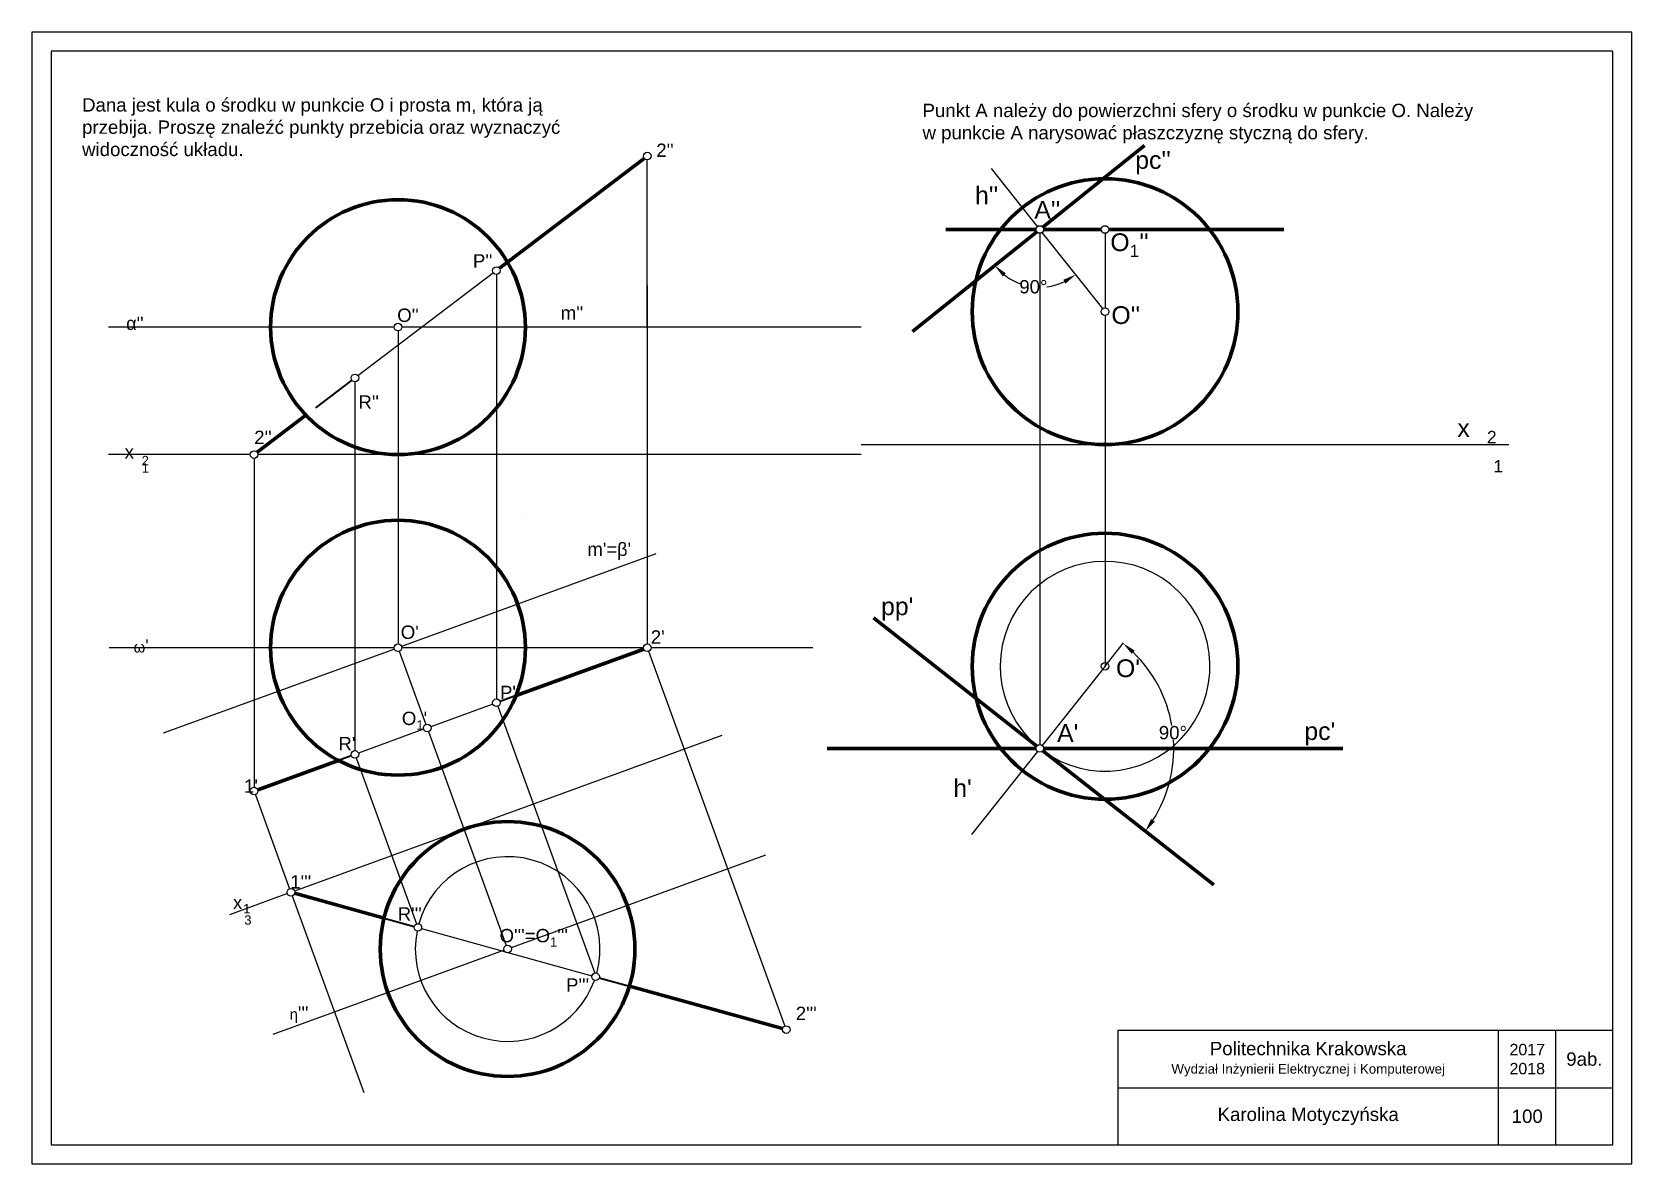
# Model space of a CAD drawing. Header units: inches. Extents: x 14 to 434, y 9 to 306.
import ezdxf

# ---------------------------------------------------------------- set-up
doc = ezdxf.new("R2010")
doc.units = ezdxf.units.IN
doc.header["$MEASUREMENT"] = 0
doc.linetypes.add('ACAD_ISO02W100', pattern=[15, 12, -3])
doc.layers.add('rysunek', color=7, linetype='Continuous')
doc.layers.add('ZADANIE1', color=7, linetype='Continuous')
doc.styles.get("Standard").update_dxf_attribs({"font": 'arial.ttf'})
doc.dimstyles.get("Standard").update_dxf_attribs({"dimtxt": 3.5, "dimasz": 3.5, "dimexe": 0.18, "dimexo": 0.0625, "dimgap": 0.09, "dimtad": 0, "dimtih": 1, "dimtoh": 1, "dimdec": 4, "dimzin": 0, "dimdsep": 46, "dimtxsty": 'Standard', "dimcen": 0.09, "dimadec": 0, "dimazin": 0, "dimtfac": 1, "dimtdec": 4, "dimtofl": 0, "dimtmove": 0, "dimatfit": 3, "dimfxl": 1, "dimtolj": 1, "dimtzin": 0, "dimarcsym": 0})

# ---------------------------------------------------------------- blocks, each defined once
blk = doc.blocks.new('*D3')
at = {"layer": 'Defpoints', "color": 0, "transparency": 16777216}
for p in [(305.68, 276), (265.46, 269.97), (272.67, 239.88), (295.31, 232.42), (244.8, 227.23)]:
    blk.add_point(p, dxfattribs=at)
at = {"layer": 'ZADANIE1', "color": 0, "lineweight": -2, "transparency": 16777216}
for start, end in [(231.9817, 249.8522), (276.9599, 295.1992)]:
    blk.add_arc((278.18, 253.97), 15.13, start, end, dxfattribs=at)
at = {"layer": 'ZADANIE1', "color": 0, "transparency": 16777216}
for points in [[(268.45, 241.63), (269.27, 242.46), (266.37, 244.51)], [(284.32, 240.77), (284.93, 239.78), (287.6, 242.12)]]:
    blk.add_solid(points, dxfattribs=at)
at = {"layer": 'ZADANIE1', "color": 0, "transparency": 16777216, "insert": (276.49, 238.93), "char_height": 3.5, "attachment_point": 5}
blk.add_mtext('\\A1;90°', dxfattribs=at)
blk = doc.blocks.new('*D4')
at = {"layer": 'Defpoints', "color": 0, "transparency": 16777216}
for p in [(295.31, 139.37), (278.8, 118.61), (278.97, 117.21), (313, 112.78), (323.82, 82.02)]:
    blk.add_point(p, dxfattribs=at)
at = {"layer": 'ZADANIE1', "color": 0, "lineweight": -2, "transparency": 16777216}
blk.add_line((295.35, 139.42), (300.18, 145.5), dxfattribs=at)
for start, end in [(9.7927, 45.8172), (327.5896, 3.6336)]:
    blk.add_arc((278.18, 117.82), 35.18, start, end, dxfattribs=at)
at = {"layer": 'ZADANIE1', "color": 0, "transparency": 16777216}
for points in [[(302.31, 142.61), (303.08, 143.49), (300.07, 145.36)], [(308.36, 98.63), (307.4, 99.3), (305.86, 96.11)]]:
    blk.add_solid(points, dxfattribs=at)
at = {"layer": 'ZADANIE1', "color": 0, "transparency": 16777216, "insert": (313.12, 121.93), "char_height": 3.5, "attachment_point": 5}
blk.add_mtext('\\A1;90°', dxfattribs=at)

msp = doc.modelspace()

# ---------------------------------------------------------------- linework, layer by layer
for p, q in [((398.62668, 13.78427), (398.62668, 43.78427)), ((413.62668, 13.78427), (413.62668, 43.78427)), ((298.62668, 28.78427), (428.62668, 28.78427))]:
    msp.add_line(p, q)
for points in [[(13.62668, 8.78427), (433.62668, 8.78427), (433.62668, 305.78427), (13.62668, 305.78427)], [(18.62668, 13.78427), (428.62668, 13.78427), (428.62668, 300.78427), (18.62668, 300.78427)], [(298.62668, 13.78427), (428.62668, 13.78427), (428.62668, 43.78427), (298.62668, 43.78427)]]:
    msp.add_lwpolyline(points, close=True)
at = {"layer": 'ZADANIE1', "lineweight": 70}
for p, q in [((278.96089, 254.59362), (305.68441, 276.00374)), ((174.3446, 272.63264), (138.45512, 245.40969)), ((244.80048, 227.22528), (277.40005, 253.34312)), ((253.49237, 253.96837), (277.18047, 253.96837)), ((279.18047, 253.96837), (294.31072, 253.96837)), ((296.31072, 253.96837), (342.25691, 253.96837)), ((85.52878, 205.26391), (72.72047, 195.54853)), ((234.51531, 152.07753), (277.39367, 118.44091)), ((174.20316, 143.89284), (140.68332, 131.67622)), ((222.32698, 117.8237), (277.18047, 117.8237)), ((279.18047, 117.8237), (357.75382, 117.8237)), ((94.06702, 114.68647), (72.87765, 106.9638)), ((278.96726, 117.20649), (323.82037, 82.02076)), ((82.5676, 79.7978), (106.04043, 73.2944)), ((170.45287, 55.44825), (210.64507, 44.31258))]:
    msp.add_line(p, q, dxfattribs=at)
at = {"layer": 'ZADANIE1'}
for p, q in [((175.14133, 228.35594), (175.14133, 272.23698)), ((277.55822, 254.75119), (265.46137, 269.96979)), ((278.18047, 252.96837), (278.18047, 118.8237)), ((294.68847, 233.20027), (278.80271, 253.18554)), ((295.31072, 252.96837), (295.31072, 233.41744)), ((134.7436, 242.59442), (99.17775, 215.61694)), ((135.54033, 242.19876), (135.54033, 130.80181)), ((175.14133, 239.30221), (175.14133, 145.23527)), ((295.31072, 231.41744), (295.31072, 139.37462)), ((108.70187, 228.35594), (33.69716, 228.35594)), ((109.70187, 227.35594), (109.70187, 145.23527)), ((134.54033, 228.35594), (110.70187, 228.35594)), ((231.31797, 228.35594), (133.70015, 228.35594)), ((98.38102, 214.01261), (98.38102, 117.25875)), ((231.31797, 197.53556), (401.32231, 197.53556)), ((70.9381, 194.92571), (33.69716, 194.92571)), ((71.9381, 193.92571), (71.9381, 107.62138)), ((231.31797, 194.92571), (72.9381, 194.92571)), ((142.96264, 178.05865), (142.96264, 178.05865)), ((177.35806, 168.86011), (110.64156, 144.57729)), ((108.70187, 144.23527), (33.87373, 144.23527)), ((108.76218, 143.89325), (48.09917, 121.81372)), ((110.04389, 143.29557), (117.02406, 124.11772)), ((110.0443, 143.29572), (117.03276, 124.12085)), ((174.1427, 144.23527), (110.70187, 144.23527)), ((175.48472, 143.29557), (211.26674, 44.98527)), ((218.6035, 144.23527), (176.1427, 144.23527)), ((295.31072, 139.37462), (278.80271, 118.60652)), ((134.60079, 129.45938), (118.30562, 123.52046)), ((135.88235, 128.86212), (161.3535, 58.88071)), ((116.42653, 122.83561), (99.32056, 116.60117)), ((117.7081, 122.23834), (138.13081, 66.12739)), ((194.69521, 121.22667), (82.5436, 80.40682)), ((98.72304, 115.31906), (114.57152, 71.77571)), ((277.55822, 117.04088), (260.24716, 95.26247)), ((72.28012, 105.68168), (81.26189, 81.00449)), ((206.12902, 89.81253), (139.41253, 65.52972)), ((80.66421, 79.72278), (65.43633, 74.18028)), ((81.94593, 79.12511), (100.70907, 27.57381)), ((115.87724, 70.56901), (160.61606, 58.17365)), ((137.53314, 64.84568), (76.87014, 42.76615))]:
    msp.add_line(p, q, dxfattribs=at)
at = {"layer": 'ZADANIE1', "linetype": 'ACAD_ISO02W100', "lineweight": 70}
msp.add_line((138.45512, 245.40969), (136.33706, 243.80309), dxfattribs=at)
at = {"layer": 'ZADANIE1', "linetype": 'ACAD_ISO02W100', "lineweight": 35}
for p, q in [((97.58429, 214.40827), (85.52878, 205.26391)), ((140.68332, 131.67622), (136.47988, 130.14424)), ((97.44147, 115.91632), (94.06702, 114.68647)), ((106.04043, 73.2944), (113.94985, 71.10301)), ((162.54345, 57.63964), (170.45287, 55.44825))]:
    msp.add_line(p, q, dxfattribs=at)
at = {"layer": 'ZADANIE1'}
for centre in [(175.14133, 273.23698), (278.18047, 253.96837), (295.31072, 253.96837), (135.54033, 243.19876), (295.31072, 232.41744), (109.70187, 228.35594), (98.38102, 215.01261), (71.9381, 194.92571), (109.70187, 144.23527), (175.1427, 144.23527), (295.31072, 139.37462), (135.54033, 129.80181), (117.36608, 123.17803), (278.18047, 117.8237), (98.38102, 116.25875), (71.9381, 106.62138), (81.60391, 80.0648), (114.91354, 70.83601), (138.47283, 65.1877), (161.57976, 57.90664), (211.60877, 44.04558)]:
    msp.add_circle(centre, 1, dxfattribs=at)
at = {"layer": 'ZADANIE1', "lineweight": 70}
for centre, radius in [((295.31072, 232.41744), 34.88189), ((109.70187, 228.35594), 33.43022), ((109.70187, 144.23527), 33.43022), ((295.31072, 139.37462), 34.88189), ((138.47283, 65.1877), 33.43022)]:
    msp.add_circle(centre, radius, dxfattribs=at)
at = {"layer": 'ZADANIE1'}
for centre, radius, start, end in [((295.31072, 139.37462), 27.52976, 233.6011054, 229.4384153), ((138.47283, 65.1877), 24.22692, 344.8753547, 164.1527343), ((138.47283, 65.1877), 24.22692, 168.8829971, 340.145092)]:
    msp.add_arc(centre, radius, start, end, dxfattribs=at)

# ---------------------------------------------------------------- texts
at = {"attachment_point": 5}
for s, width, insert, char_height in [('Politechnika Krakowska\\P{\\H0.71429x;Wydział Inżynierii Elektrycznej i Komputerowej }', 100, (348.62668, 36.28427), 3.5), ('2017\\P2018', 15, (406.12668, 36.28427), 3)]:
    msp.add_mtext_dynamic_manual_height_columns(s, width=width, gutter_width=17.5, heights=[0], dxfattribs=dict(at, insert=insert, char_height=char_height))
at = {"lineweight": 18, "char_height": 3.5, "attachment_point": 5}
for s, width, insert in [('Karolina Motyczyńska', 100, (348.62668, 21.28427)), ('100', 15, (406.12668, 21.28427))]:
    msp.add_mtext_dynamic_manual_height_columns(s, width=width, gutter_width=17.5, heights=[0], dxfattribs=dict(at, insert=insert))
at = {"layer": 'rysunek', "attachment_point": 1}
for s, width, insert, char_height in [("2''", 6.512561, (177.49156, 276.50632), 3.5), ("\\A1;pc''", 7.0872521, (303.22962, 274.53707), 4.655), ("\\A1;h''", 7.0872521, (261.16597, 265.26517), 4.655), ("\\A1;A{\\H1x;''}", 7.0872521, (276.7374, 261.46739), 4.655), ("\\A1;O{\\H0.7x;\\S^ 1;}''", 7.0872521, (296.6879, 252.95525), 4.655), ("P''", 6.512561, (129.36521, 247.4918), 3.5), ("O''", 6.512561, (109.4914, 233.23167), 3.5), ("m''", 6.512561, (152.39659, 233.85256), 3.5), ("\\A1;O''", 7.0872521, (296.97187, 233.83585), 4.655), ("R''", 6.512561, (99.30355, 210.45683), 3.5), ('\\A1;x', 7.0872521, (387.78813, 204.22374), 4.655), ("2''", 6.512561, (71.95355, 201.17602), 3.5), ('\\A1;{\\H0.7x;\\S^ 2;}', 7.0872521, (395.54858, 205.69387), 4.655), ('x', 6.512561, (37.94687, 197.37136), 3.5), ('\\A1;{\\H0.7x;\\S^ 2;}', 6.512561, (42.40517, 198.00046), 3.5), ('\\A1;{\\H0.7x;\\S1^ ;}', 7.0872521, (397.26215, 193.4927), 4.655), ('\\A1;{\\H0.7x;\\S^ 1;}', 6.512561, (42.40517, 196.07842), 3.5), ("m'={\\fSymbol|b0|i0|c2|p18;b}'", 6.512561, (159.39726, 171.83594), 3.5), ("\\A1;pp'", 7.0872521, (236.50693, 157.42449), 4.655), ("O'", 6.512561, (110.41612, 150.06213), 3.5), ("2'", 6.512561, (176.05914, 148.80259), 3.5), ("\\A1;O'", 7.0872521, (298.17417, 141.18349), 4.655), ("P'", 6.512561, (136.47307, 134.2484), 3.5), ("\\A1;O{\\H0.7x;\\S^ 1;}'", 6.512561, (110.7053, 127.4509), 3.5), ("\\A1;A'", 7.0872521, (282.71338, 124.18383), 4.655), ("\\A1;pc'", 7.0872521, (347.62531, 124.68528), 4.655), ("R'", 6.512561, (94.05178, 120.827), 3.5), ("1'", 6.512561, (69.27809, 109.68296), 3.5), ("\\A1;h'", 7.0872521, (255.46202, 109.7213), 4.655), ("1'''", 6.512561, (81.41325, 84.55778), 3.5), ('x', 6.512561, (66.3903, 79.15601), 3.5), ('\\A1;{\\H0.7x;\\S^ 1;}', 6.512561, (69.06811, 80.45249), 3.5), ("R'''", 6.512561, (109.62608, 76.13237), 3.5), ('\\A1;{\\H0.7x;\\S^ 3;}', 6.512561, (69.34508, 77.45625), 3.5), ("\\A1;O'''=O{\\H0.7x;\\S^ 1;}'''", 6.512561, (136.35808, 70.45379), 3.5), ("P'''", 6.512561, (153.81739, 57.49321), 3.5), ("{\\Fgreekc|c0;\\H0.83333x;η}'''", 6.512561, (81.24416, 50.11866), 3.5), ("2'''", 6.512561, (214.10891, 50.05097), 3.5)]:
    msp.add_mtext_dynamic_manual_height_columns(s, width=width, gutter_width=17.5, heights=[0], dxfattribs=dict(at, insert=insert, char_height=char_height))
at = {"layer": 'rysunek', "char_height": 3.5, "attachment_point": 1}
for s, insert, width in [("{\\fSymbol|b0|i0|c2|p18;a}''", (38.369, 231.10483), 2.0223808), ("{\\Fgreekc|c0;\\H0.83333x;ω}'", (40.29539, 146.46263), 1.2794654)]:
    msp.add_mtext(s, dxfattribs=dict(at, insert=insert, width=width))
at = {"layer": 'ZADANIE1', "char_height": 3.5}
for s, width, insert, attachment_point in [('Dana jest kula o środku w punkcie O i prosta m, która ją przebija. Proszę znaleźć punkty przebicia oraz wyznaczyć widoczność układu.', 127.2121155, (26.77649, 288.40608), 1), ('9ab.', 15, (421.12668, 36.28427), 5)]:
    msp.add_mtext_dynamic_manual_height_columns(s, width=width, gutter_width=1, heights=[0], dxfattribs=dict(at, insert=insert, attachment_point=attachment_point))
at = {"layer": 'ZADANIE1', "color": 1, "insert": (247.38916, 286.96399), "char_height": 3.5, "attachment_point": 1}
msp.add_mtext_dynamic_manual_height_columns('{\\C256;Punkt A należy do powierzchni sfery o środku w punkcie O. Należy \\Pw punkcie A narysować płaszczyznę styczną do sfery.}', width=146.4032886, gutter_width=1, heights=[0], dxfattribs=at)

# ---------------------------------------------------------------- dimensions: what is measured, and where the dimension line sits
at = {"layer": 'ZADANIE1'}
for base, line1, line2, picture, middle in [((272.66538, 239.87583), ((244.80048, 227.22528), (305.68441, 276.00374)), ((295.31072, 232.41744), (265.46137, 269.96979)), '*D3', (276.49108, 238.92969)), ((312.99793, 112.78447), ((278.96726, 117.20649), (323.82037, 82.02076)), ((295.31072, 139.37462), (278.80271, 118.60652)), '*D4', (313.12021, 121.93027))]:
    dim = msp.add_angular_dim_2l(base=base, line1=line1, line2=line2, dimstyle='Standard', dxfattribs=at)
    dim.commit()
    dim.dimension.update_dxf_attribs({"geometry": picture, "text_midpoint": middle})

doc.saveas('drawing.dxf')
